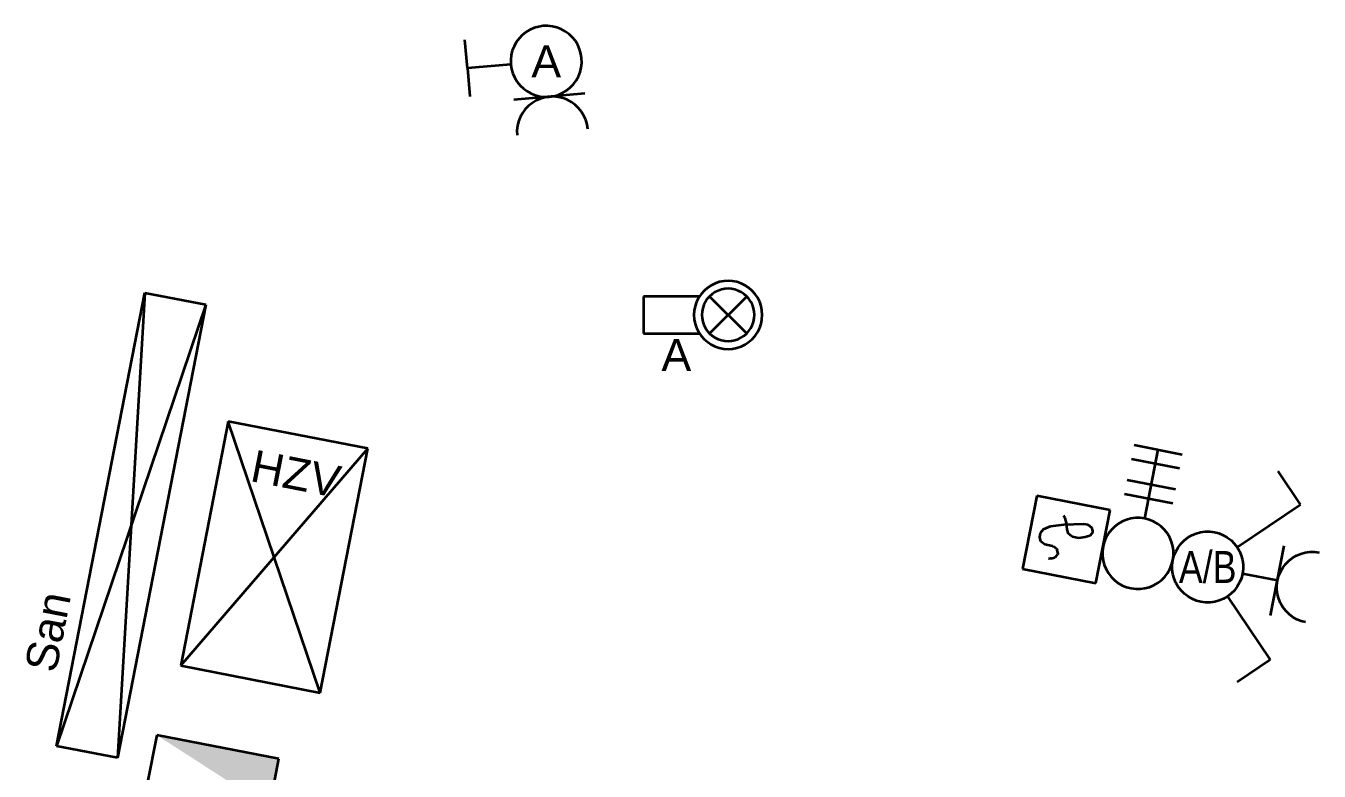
# Model space of a CAD drawing. Extents: x 800 to 1481, y 55 to 490.
# Drawn here: x 1383.16 to 1419.54, y 341.55 to 362.53 of the extents above; entities that cross this region are included whole.
import ezdxf

# ---------------------------------------------------------------- set-up
doc = ezdxf.new("R2010")
doc.units = 0
doc.layers.get('0').update_dxf_attribs({"lineweight": 18})
for name, color, linetype, lineweight, true_color in [('E_Licht', 7, 'Continuous', 35, 0x0080ff), ('E_Multimedia', 7, 'Continuous', 35, 0x00e500), ('E_RTH', 5, 'Continuous', 35, 0x0000ff), ('E_Verteilung_HLKS', 5, 'Continuous', 35, 0x0000ff)]:
    doc.layers.add(name, color=color, linetype=linetype, lineweight=lineweight, true_color=true_color)
doc.styles.get("Standard").update_dxf_attribs({"font": 'arial.ttf'})

# ---------------------------------------------------------------- blocks, each defined once
blk = doc.blocks.new('Temperaturmelder_ UP-A0Q9B2WXAY', base_point=(1411.202, 346.842))
at = {"color": 0, "linetype": 'ByBlock', "lineweight": -2, "ltscale": 0.35}
for p, q in [((1411.603, 349.304), (1411.202, 347.243)), ((1413.665, 348.903), (1411.603, 349.304)), ((1412.398, 348.676), (1412.35, 348.746)), ((1412.434, 348.547), (1412.398, 348.676)), ((1413.263, 346.842), (1413.665, 348.903)), ((1411.683, 348.143), (1411.706, 348.261)), ((1411.706, 348.261), (1411.788, 348.367)), ((1411.788, 348.367), (1411.987, 348.45)), ((1411.987, 348.45), (1412.363, 348.499)), ((1412.363, 348.499), (1412.916, 348.514)), ((1412.458, 348.359), (1412.434, 348.547)), ((1412.494, 348.229), (1412.458, 348.359)), ((1412.601, 348.147), (1412.494, 348.229)), ((1412.916, 348.514), (1413.034, 348.491)), ((1413.034, 348.491), (1413.141, 348.409)), ((1413.154, 348.25), (1413.095, 348.173)), ((1413.141, 348.409), (1413.166, 348.316)), ((1413.159, 348.258), (1413.154, 348.25)), ((1413.164, 348.267), (1413.159, 348.258)), ((1413.167, 348.277), (1413.164, 348.267)), ((1413.166, 348.316), (1413.168, 348.306)), ((1413.169, 348.286), (1413.167, 348.277)), ((1413.168, 348.306), (1413.169, 348.296)), ((1413.169, 348.296), (1413.169, 348.286)), ((1411.719, 348.014), (1411.683, 348.143)), ((1411.825, 347.932), (1411.719, 348.014)), ((1412.043, 347.889), (1411.825, 347.932)), ((1412.043, 347.889), (1412.052, 347.887)), ((1412.052, 347.887), (1412.06, 347.884)), ((1412.06, 347.884), (1412.067, 347.88)), ((1412.067, 347.88), (1412.075, 347.875)), ((1412.152, 347.815), (1412.075, 347.875)), ((1412.777, 348.113), (1412.601, 348.147)), ((1412.965, 348.137), (1412.777, 348.113)), ((1413.095, 348.173), (1412.965, 348.137)), ((1411.933, 347.544), (1411.974, 347.536)), ((1411.983, 347.535), (1411.974, 347.536)), ((1411.992, 347.535), (1411.983, 347.535)), ((1412, 347.535), (1411.992, 347.535)), ((1412.009, 347.537), (1412, 347.535)), ((1412.009, 347.537), (1412.103, 347.563)), ((1412.11, 347.566), (1412.103, 347.563)), ((1412.116, 347.569), (1412.11, 347.566)), ((1412.122, 347.573), (1412.116, 347.569)), ((1412.128, 347.578), (1412.122, 347.573)), ((1412.132, 347.583), (1412.128, 347.578)), ((1412.132, 347.583), (1412.186, 347.653)), ((1412.152, 347.815), (1412.157, 347.811)), ((1412.157, 347.811), (1412.162, 347.805)), ((1412.162, 347.805), (1412.166, 347.799)), ((1412.166, 347.799), (1412.17, 347.793)), ((1412.17, 347.793), (1412.172, 347.786)), ((1412.195, 347.702), (1412.172, 347.786)), ((1412.19, 347.659), (1412.186, 347.653)), ((1412.193, 347.665), (1412.19, 347.659)), ((1412.195, 347.672), (1412.193, 347.665)), ((1412.195, 347.702), (1412.197, 347.695)), ((1412.197, 347.68), (1412.195, 347.672)), ((1412.197, 347.695), (1412.197, 347.687)), ((1412.197, 347.687), (1412.197, 347.68)), ((1411.202, 347.243), (1413.263, 346.842))]:
    blk.add_line(p, q, dxfattribs=at)
blk = doc.blocks.new('Storentaster_ UP_ 2-fach-A0Q9B2WZAY', base_point=(1413.447, 346.683))
at = {"color": 0, "lineweight": -2}
for p, q in [((1414.337, 350.734), (1415.692, 350.47)), ((1414.637, 348.663), (1415.015, 350.602)), ((1414.261, 350.341), (1415.615, 350.077)), ((1414.146, 349.752), (1415.501, 349.488)), ((1414.069, 349.36), (1415.424, 349.096)), ((1414.12, 348.627), (1414, 348.576)), ((1414.246, 348.661), (1414.12, 348.627)), ((1414.376, 348.679), (1414.246, 348.661)), ((1414.507, 348.679), (1414.376, 348.679)), ((1414.637, 348.663), (1414.507, 348.679)), ((1414.763, 348.629), (1414.637, 348.663)), ((1414.884, 348.58), (1414.763, 348.629)), ((1414.998, 348.515), (1414.884, 348.58)), ((1413.612, 348.233), (1413.547, 348.12)), ((1413.691, 348.337), (1413.612, 348.233)), ((1413.783, 348.43), (1413.691, 348.337)), ((1413.887, 348.51), (1413.783, 348.43)), ((1414, 348.576), (1413.887, 348.51)), ((1415.102, 348.435), (1414.998, 348.515)), ((1415.195, 348.343), (1415.102, 348.435)), ((1415.275, 348.24), (1415.195, 348.343)), ((1415.341, 348.127), (1415.275, 348.24)), ((1413.464, 347.872), (1413.447, 347.743)), ((1413.497, 347.999), (1413.464, 347.872)), ((1413.547, 348.12), (1413.497, 347.999)), ((1415.391, 348.006), (1415.341, 348.127)), ((1415.425, 347.88), (1415.391, 348.006)), ((1415.443, 347.75), (1415.425, 347.88)), ((1413.447, 347.743), (1413.448, 347.612)), ((1413.448, 347.612), (1413.465, 347.482)), ((1415.394, 347.363), (1415.427, 347.49)), ((1415.427, 347.49), (1415.444, 347.62)), ((1415.444, 347.62), (1415.443, 347.75)), ((1413.465, 347.482), (1413.5, 347.356)), ((1413.5, 347.356), (1413.55, 347.235)), ((1413.55, 347.235), (1413.616, 347.122)), ((1415.2, 347.025), (1415.279, 347.129)), ((1415.279, 347.129), (1415.344, 347.242)), ((1415.344, 347.242), (1415.394, 347.363)), ((1413.616, 347.122), (1413.696, 347.019)), ((1413.696, 347.019), (1413.789, 346.927)), ((1413.789, 346.927), (1413.893, 346.847)), ((1413.893, 346.847), (1414.007, 346.782)), ((1414.007, 346.782), (1414.128, 346.733)), ((1414.771, 346.735), (1414.891, 346.786)), ((1414.891, 346.786), (1415.004, 346.852)), ((1415.004, 346.852), (1415.108, 346.932)), ((1415.108, 346.932), (1415.2, 347.025)), ((1414.128, 346.733), (1414.254, 346.699)), ((1414.254, 346.699), (1414.384, 346.683)), ((1414.384, 346.683), (1414.515, 346.683)), ((1414.515, 346.683), (1414.644, 346.701)), ((1414.644, 346.701), (1414.771, 346.735))]:
    blk.add_line(p, q, dxfattribs=at)
blk = doc.blocks.new('Schalter_ Schema 1_ UP-A0Q9B2X1AY', base_point=(1415.41, 344.055))
at = {"color": 0, "linetype": 'ByBlock', "lineweight": -2, "ltscale": 0.35}
for p, q in [((1419.022, 349.06), (1418.392, 349.995)), ((1417.238, 347.857), (1419.022, 349.06)), ((1415.963, 348.194), (1416.083, 348.244)), ((1416.083, 348.244), (1416.21, 348.279)), ((1416.21, 348.279), (1416.339, 348.296)), ((1416.339, 348.296), (1416.47, 348.297)), ((1416.47, 348.297), (1416.6, 348.28)), ((1416.6, 348.28), (1416.726, 348.247)), ((1416.726, 348.247), (1416.847, 348.197)), ((1415.575, 347.851), (1415.654, 347.955)), ((1415.654, 347.955), (1415.746, 348.048)), ((1415.746, 348.048), (1415.85, 348.128)), ((1415.85, 348.128), (1415.963, 348.194)), ((1416.847, 348.197), (1416.961, 348.132)), ((1416.961, 348.132), (1417.065, 348.053)), ((1417.065, 348.053), (1417.158, 347.961)), ((1417.158, 347.961), (1417.238, 347.857)), ((1417.238, 347.857), (1417.304, 347.744)), ((1415.41, 347.36), (1415.427, 347.49)), ((1415.427, 347.49), (1415.46, 347.616)), ((1415.46, 347.616), (1415.51, 347.737)), ((1415.51, 347.737), (1415.575, 347.851)), ((1417.304, 347.744), (1417.354, 347.624)), ((1417.354, 347.624), (1417.389, 347.497)), ((1417.389, 347.497), (1417.406, 347.368)), ((1415.411, 347.229), (1415.41, 347.36)), ((1415.428, 347.1), (1415.411, 347.229)), ((1417.407, 347.237), (1417.39, 347.107)), ((1417.406, 347.368), (1417.407, 347.237)), ((1415.463, 346.973), (1415.428, 347.1)), ((1415.513, 346.853), (1415.463, 346.973)), ((1415.579, 346.74), (1415.513, 346.853)), ((1417.307, 346.86), (1417.242, 346.746)), ((1417.357, 346.981), (1417.307, 346.86)), ((1417.39, 347.107), (1417.357, 346.981)), ((1415.659, 346.636), (1415.579, 346.74)), ((1415.752, 346.544), (1415.659, 346.636)), ((1415.856, 346.465), (1415.752, 346.544)), ((1415.97, 346.4), (1415.856, 346.465)), ((1416.091, 346.35), (1415.97, 346.4)), ((1416.854, 346.403), (1416.734, 346.353)), ((1416.967, 346.469), (1416.854, 346.403)), ((1417.071, 346.549), (1416.967, 346.469)), ((1416.967, 346.469), (1418.17, 344.685)), ((1417.163, 346.642), (1417.071, 346.549)), ((1417.242, 346.746), (1417.163, 346.642)), ((1416.217, 346.317), (1416.091, 346.35)), ((1416.347, 346.3), (1416.217, 346.317)), ((1416.478, 346.301), (1416.347, 346.3)), ((1416.607, 346.319), (1416.478, 346.301)), ((1416.734, 346.353), (1416.607, 346.319)), ((1418.17, 344.685), (1417.234, 344.055))]:
    blk.add_line(p, q, dxfattribs=at)
blk = doc.blocks.new('Bauteilbeschriftung-A0Q9B2X3AY', base_point=(1415.598, 346.849))
at = {"color": 0, "linetype": 'ByBlock', "lineweight": -2, "ltscale": 0.35, "insert": (1415.598, 347.749), "char_height": 0.9, "attachment_point": 1}
blk.add_mtext('{\\W0.8;\\fArial;A/B}', dxfattribs=at)
blk = doc.blocks.new('Steckdose T13_ UP-A0Q9B2X5AY', base_point=(1417.39, 345.743))
at = {"color": 0, "linetype": 'ByBlock', "lineweight": -2, "ltscale": 0.35}
for p, q in [((1418.18, 345.934), (1418.563, 347.898)), ((1418.691, 347.474), (1418.794, 347.554)), ((1418.794, 347.554), (1418.907, 347.62)), ((1418.907, 347.62), (1419.028, 347.67)), ((1419.028, 347.67), (1419.154, 347.705)), ((1419.154, 347.705), (1419.284, 347.722)), ((1419.284, 347.722), (1419.415, 347.723)), ((1419.415, 347.723), (1419.544, 347.706)), ((1418.405, 347.043), (1418.455, 347.164)), ((1418.455, 347.164), (1418.519, 347.277)), ((1418.519, 347.277), (1418.599, 347.381)), ((1418.599, 347.381), (1418.691, 347.474)), ((1418.372, 346.916), (1417.39, 347.107)), ((1418.355, 346.786), (1418.372, 346.916)), ((1418.356, 346.655), (1418.355, 346.786)), ((1418.372, 346.916), (1418.405, 347.043)), ((1418.373, 346.526), (1418.356, 346.655)), ((1418.407, 346.4), (1418.373, 346.526)), ((1418.458, 346.279), (1418.407, 346.4)), ((1418.524, 346.166), (1418.458, 346.279)), ((1418.604, 346.062), (1418.524, 346.166)), ((1418.697, 345.97), (1418.604, 346.062)), ((1418.801, 345.891), (1418.697, 345.97)), ((1418.914, 345.826), (1418.801, 345.891)), ((1419.035, 345.777), (1418.914, 345.826)), ((1419.162, 345.743), (1419.035, 345.777))]:
    blk.add_line(p, q, dxfattribs=at)
blk = doc.blocks.new('Taster_Steckdose_ Gr.1_ UP-A0Q9B2XPAY', base_point=(1395.509, 359.452))
at = {"color": 0, "lineweight": -2}
for p, q in [((1397.337, 362.419), (1397.225, 362.351)), ((1397.457, 362.472), (1397.337, 362.419)), ((1397.582, 362.508), (1397.457, 362.472)), ((1397.712, 362.528), (1397.582, 362.508)), ((1397.842, 362.531), (1397.712, 362.528)), ((1397.972, 362.517), (1397.842, 362.531)), ((1398.1, 362.486), (1397.972, 362.517)), ((1398.221, 362.438), (1398.1, 362.486)), ((1398.336, 362.375), (1398.221, 362.438)), ((1395.579, 361.338), (1395.509, 362.134)), ((1396.955, 362.069), (1396.893, 361.954)), ((1397.033, 362.175), (1396.955, 362.069)), ((1397.123, 362.269), (1397.033, 362.175)), ((1397.225, 362.351), (1397.123, 362.269)), ((1398.442, 362.298), (1398.336, 362.375)), ((1398.536, 362.207), (1398.442, 362.298)), ((1398.618, 362.105), (1398.536, 362.207)), ((1398.686, 361.994), (1398.618, 362.105)), ((1396.814, 361.705), (1396.8, 361.575)), ((1396.845, 361.833), (1396.814, 361.705)), ((1396.893, 361.954), (1396.845, 361.833)), ((1398.739, 361.874), (1398.686, 361.994)), ((1398.775, 361.748), (1398.739, 361.874)), ((1398.795, 361.619), (1398.775, 361.748)), ((1396.803, 361.445), (1395.579, 361.338)), ((1395.579, 361.338), (1395.649, 360.541)), ((1396.8, 361.575), (1396.803, 361.445)), ((1396.803, 361.445), (1396.823, 361.315)), ((1396.823, 361.315), (1396.859, 361.19)), ((1398.753, 361.231), (1398.784, 361.358)), ((1398.784, 361.358), (1398.798, 361.488)), ((1398.798, 361.488), (1398.795, 361.619)), ((1396.859, 361.19), (1396.912, 361.07)), ((1396.912, 361.07), (1396.98, 360.958)), ((1396.98, 360.958), (1397.062, 360.856)), ((1398.565, 360.889), (1398.642, 360.995)), ((1398.642, 360.995), (1398.705, 361.109)), ((1398.705, 361.109), (1398.753, 361.231)), ((1398.882, 360.623), (1396.89, 360.448)), ((1397.062, 360.856), (1397.156, 360.766)), ((1397.156, 360.766), (1397.262, 360.688)), ((1397.262, 360.688), (1397.376, 360.626)), ((1397.376, 360.626), (1397.498, 360.578)), ((1398.015, 360.556), (1398.141, 360.592)), ((1398.141, 360.592), (1398.261, 360.645)), ((1398.261, 360.645), (1398.372, 360.713)), ((1398.372, 360.713), (1398.474, 360.795)), ((1398.474, 360.795), (1398.565, 360.889)), ((1397.298, 360.277), (1397.207, 360.182)), ((1397.4, 360.359), (1397.298, 360.277)), ((1397.511, 360.426), (1397.4, 360.359)), ((1397.498, 360.578), (1397.625, 360.547)), ((1397.631, 360.479), (1397.511, 360.426)), ((1397.625, 360.547), (1397.755, 360.533)), ((1397.757, 360.516), (1397.631, 360.479)), ((1397.755, 360.533), (1397.886, 360.536)), ((1397.886, 360.536), (1397.757, 360.516)), ((1397.886, 360.536), (1398.015, 360.556)), ((1398.017, 360.538), (1397.886, 360.536)), ((1398.147, 360.524), (1398.017, 360.538)), ((1398.274, 360.493), (1398.147, 360.524)), ((1398.396, 360.446), (1398.274, 360.493)), ((1398.51, 360.383), (1398.396, 360.446)), ((1398.616, 360.305), (1398.51, 360.383)), ((1398.71, 360.215), (1398.616, 360.305)), ((1397.067, 359.962), (1397.019, 359.84)), ((1397.13, 360.077), (1397.067, 359.962)), ((1397.207, 360.182), (1397.13, 360.077)), ((1398.792, 360.113), (1398.71, 360.215)), ((1398.86, 360.001), (1398.792, 360.113)), ((1398.913, 359.881), (1398.86, 360.001)), ((1398.949, 359.756), (1398.913, 359.881)), ((1396.988, 359.713), (1396.974, 359.583)), ((1396.974, 359.583), (1396.977, 359.452)), ((1397.019, 359.84), (1396.988, 359.713)), ((1398.969, 359.627), (1398.949, 359.756))]:
    blk.add_line(p, q, dxfattribs=at)
blk = doc.blocks.new('Bauteilbeschriftung-A0Q9B2XRAY', base_point=(1397.38, 361.082))
at = {"color": 0, "linetype": 'ByBlock', "lineweight": -2, "ltscale": 0.35, "insert": (1397.38, 361.982), "char_height": 0.9, "attachment_point": 1}
blk.add_mtext('{\\fArial;A}', dxfattribs=at)
blk = doc.blocks.new('UV-A0Q9B43DAY', base_point=(1386.575, 340.523))
at = {"color": 0, "lineweight": -2}
for p, q in [((1386.842, 342.566), (1386.575, 341.192)), ((1390.278, 341.897), (1386.842, 342.566)), ((1390.01, 340.523), (1390.278, 341.897)), ((1386.575, 341.192), (1390.01, 340.523))]:
    blk.add_line(p, q, dxfattribs=at)
for points in [[(1390.278, 341.897), (1387.88, 341.897), (1386.842, 342.566)], [(1390.01, 340.523), (1390.278, 341.897), (1387.88, 341.897)]]:
    blk.add_solid(points, dxfattribs=at)
blk = doc.blocks.new('UV-A0Q9B43FAY', base_point=(1387.515, 343.759))
at = {"color": 0, "linetype": 'ByBlock', "lineweight": -2, "ltscale": 0.35}
for p, q in [((1388.853, 351.395), (1387.515, 344.524)), ((1392.78, 350.63), (1388.853, 351.395)), ((1391.441, 343.759), (1388.853, 351.395)), ((1387.515, 344.524), (1392.78, 350.63)), ((1391.441, 343.759), (1392.78, 350.63)), ((1387.515, 344.524), (1391.441, 343.759))]:
    blk.add_line(p, q, dxfattribs=at)
blk = doc.blocks.new('Bauteilbeschriftung-A0Q9B43HAY', base_point=(1389.437, 349.264))
at = {"color": 0, "linetype": 'ByBlock', "lineweight": -2, "ltscale": 0.35, "insert": (1389.609, 350.607), "char_height": 0.9, "attachment_point": 1, "rotation": 348.9734}
blk.add_mtext('{\\fArial;HZV}', dxfattribs=at)
blk = doc.blocks.new('LED-Deckenleuchte mit Trafotunnel-A0Q9B463AY', base_point=(1400.537, 353.435))
at = {"color": 0, "linetype": 'ByBlock', "lineweight": -2, "ltscale": 0.35}
for p, q in [((1402.332, 355.157), (1402.238, 355.074)), ((1402.437, 355.227), (1402.332, 355.157)), ((1402.549, 355.282), (1402.437, 355.227)), ((1402.668, 355.323), (1402.549, 355.282)), ((1402.791, 355.347), (1402.668, 355.323)), ((1402.917, 355.355), (1402.791, 355.347)), ((1402.917, 355.134), (1402.82, 355.127)), ((1403.042, 355.347), (1402.917, 355.355)), ((1403.013, 355.127), (1402.917, 355.134)), ((1403.165, 355.323), (1403.042, 355.347)), ((1403.284, 355.282), (1403.165, 355.323)), ((1403.397, 355.227), (1403.284, 355.282)), ((1403.501, 355.157), (1403.397, 355.227)), ((1403.596, 355.074), (1403.501, 355.157)), ((1402.111, 354.917), (1400.537, 354.917)), ((1400.537, 354.917), (1400.537, 353.873)), ((1402.085, 354.875), (1402.03, 354.762)), ((1402.155, 354.98), (1402.085, 354.875)), ((1402.238, 355.074), (1402.155, 354.98)), ((1402.331, 354.845), (1402.277, 354.764)), ((1402.394, 354.917), (1402.331, 354.845)), ((1402.467, 354.981), (1402.394, 354.917)), ((1402.394, 354.917), (1403.439, 353.873)), ((1402.394, 353.873), (1403.439, 354.917)), ((1402.547, 355.035), (1402.467, 354.981)), ((1402.634, 355.077), (1402.547, 355.035)), ((1402.726, 355.108), (1402.634, 355.077)), ((1402.82, 355.127), (1402.726, 355.108)), ((1403.108, 355.108), (1403.013, 355.127)), ((1403.199, 355.077), (1403.108, 355.108)), ((1403.286, 355.035), (1403.199, 355.077)), ((1403.366, 354.981), (1403.286, 355.035)), ((1403.439, 354.917), (1403.366, 354.981)), ((1403.503, 354.845), (1403.439, 354.917)), ((1403.556, 354.764), (1403.503, 354.845)), ((1403.678, 354.98), (1403.596, 355.074)), ((1403.748, 354.875), (1403.678, 354.98)), ((1403.804, 354.762), (1403.748, 354.875)), ((1401.965, 354.52), (1401.956, 354.395)), ((1401.989, 354.644), (1401.965, 354.52)), ((1402.03, 354.762), (1401.989, 354.644)), ((1402.184, 354.491), (1402.178, 354.395)), ((1402.203, 354.586), (1402.184, 354.491)), ((1402.234, 354.678), (1402.203, 354.586)), ((1402.277, 354.764), (1402.234, 354.678)), ((1403.599, 354.678), (1403.556, 354.764)), ((1403.63, 354.586), (1403.599, 354.678)), ((1403.649, 354.491), (1403.63, 354.586)), ((1403.655, 354.395), (1403.649, 354.491)), ((1403.844, 354.644), (1403.804, 354.762)), ((1403.869, 354.52), (1403.844, 354.644)), ((1403.877, 354.395), (1403.869, 354.52)), ((1401.956, 354.395), (1401.965, 354.27)), ((1401.965, 354.27), (1401.989, 354.146)), ((1401.989, 354.146), (1402.03, 354.028)), ((1402.178, 354.395), (1402.184, 354.299)), ((1402.184, 354.299), (1402.203, 354.204)), ((1402.203, 354.204), (1402.234, 354.112)), ((1402.234, 354.112), (1402.277, 354.026)), ((1403.556, 354.026), (1403.599, 354.112)), ((1403.599, 354.112), (1403.63, 354.204)), ((1403.63, 354.204), (1403.649, 354.299)), ((1403.649, 354.299), (1403.655, 354.395)), ((1403.804, 354.028), (1403.844, 354.146)), ((1403.844, 354.146), (1403.869, 354.27)), ((1403.869, 354.27), (1403.877, 354.395)), ((1400.537, 353.873), (1402.111, 353.873)), ((1402.03, 354.028), (1402.085, 353.915)), ((1402.085, 353.915), (1402.155, 353.81)), ((1402.155, 353.81), (1402.238, 353.716)), ((1402.238, 353.716), (1402.332, 353.633)), ((1402.277, 354.026), (1402.331, 353.945)), ((1402.331, 353.945), (1402.394, 353.873)), ((1402.394, 353.873), (1402.467, 353.809)), ((1402.467, 353.809), (1402.547, 353.755)), ((1402.547, 353.755), (1402.634, 353.713)), ((1402.634, 353.713), (1402.726, 353.682)), ((1402.726, 353.682), (1402.82, 353.663)), ((1403.013, 353.663), (1403.108, 353.682)), ((1403.108, 353.682), (1403.199, 353.713)), ((1403.199, 353.713), (1403.286, 353.755)), ((1403.286, 353.755), (1403.366, 353.809)), ((1403.366, 353.809), (1403.439, 353.873)), ((1403.439, 353.873), (1403.503, 353.945)), ((1403.501, 353.633), (1403.596, 353.716)), ((1403.503, 353.945), (1403.556, 354.026)), ((1403.596, 353.716), (1403.678, 353.81)), ((1403.678, 353.81), (1403.748, 353.915)), ((1403.748, 353.915), (1403.804, 354.028)), ((1402.332, 353.633), (1402.437, 353.563)), ((1402.437, 353.563), (1402.549, 353.508)), ((1402.549, 353.508), (1402.668, 353.467)), ((1402.668, 353.467), (1402.791, 353.443)), ((1402.791, 353.443), (1402.917, 353.435)), ((1402.82, 353.663), (1402.917, 353.656)), ((1402.917, 353.656), (1403.013, 353.663)), ((1402.917, 353.435), (1403.042, 353.443)), ((1403.042, 353.443), (1403.165, 353.467)), ((1403.165, 353.467), (1403.284, 353.508)), ((1403.284, 353.508), (1403.397, 353.563)), ((1403.397, 353.563), (1403.501, 353.633))]:
    blk.add_line(p, q, dxfattribs=at)
blk = doc.blocks.new('Bauteilbeschriftung-A0Q9B465AY', base_point=(1401.04, 352.82))
at = {"color": 0, "linetype": 'ByBlock', "lineweight": -2, "ltscale": 0.35, "insert": (1401.04, 353.72), "char_height": 0.9, "attachment_point": 1}
blk.add_mtext('{\\fArial;A}', dxfattribs=at)
blk = doc.blocks.new('UV-A0Q9B4FPAY', base_point=(1384.017, 341.924))
at = {"color": 0, "lineweight": -2}
for p, q in [((1384.017, 342.258), (1386.503, 355.019)), ((1386.503, 355.019), (1385.734, 341.924)), ((1386.503, 355.019), (1388.221, 354.684)), ((1388.221, 354.684), (1384.017, 342.258)), ((1388.221, 354.684), (1385.734, 341.924)), ((1385.734, 341.924), (1384.017, 342.258))]:
    blk.add_line(p, q, dxfattribs=at)
blk = doc.blocks.new('Bauteilbeschriftung-A0Q9B4FRAY', base_point=(1383.12, 344.292))
at = {"color": 0, "linetype": 'ByBlock', "lineweight": -2, "ltscale": 0.35, "insert": (1383.12, 344.465), "char_height": 0.9, "attachment_point": 1, "rotation": 78.9744}
blk.add_mtext('{\\fArial;San}', dxfattribs=at)

msp = doc.modelspace()

# ---------------------------------------------------------------- block references
at = {"layer": 'E_Licht', "linetype": 'Continuous', "ltscale": 0.35}
for name, p in [('Taster_Steckdose_ Gr.1_ UP-A0Q9B2XPAY', (1395.509, 359.452)), ('Storentaster_ UP_ 2-fach-A0Q9B2WZAY', (1413.447, 346.683))]:
    msp.add_blockref(name, p, dxfattribs=at)
at = {"layer": 'E_Licht', "ltscale": 0.35}
for name, p in [('Bauteilbeschriftung-A0Q9B2XRAY', (1397.38, 361.082)), ('LED-Deckenleuchte mit Trafotunnel-A0Q9B463AY', (1400.537, 353.435)), ('Bauteilbeschriftung-A0Q9B465AY', (1401.04, 352.82)), ('Schalter_ Schema 1_ UP-A0Q9B2X1AY', (1415.41, 344.055)), ('Steckdose T13_ UP-A0Q9B2X5AY', (1417.39, 345.743)), ('Bauteilbeschriftung-A0Q9B2X3AY', (1415.598, 346.849))]:
    msp.add_blockref(name, p, dxfattribs=at)
at = {"layer": 'E_Multimedia', "linetype": 'Continuous', "ltscale": 0.35}
msp.add_blockref('UV-A0Q9B43DAY', (1386.575, 340.523), dxfattribs=at)
at = {"layer": 'E_RTH', "ltscale": 0.35}
msp.add_blockref('Temperaturmelder_ UP-A0Q9B2WXAY', (1411.202, 346.842), dxfattribs=at)
at = {"layer": 'E_Verteilung_HLKS', "linetype": 'Continuous', "ltscale": 0.35}
msp.add_blockref('UV-A0Q9B4FPAY', (1384.017, 341.924), dxfattribs=at)
at = {"layer": 'E_Verteilung_HLKS', "ltscale": 0.35}
for name, p in [('UV-A0Q9B43FAY', (1387.515, 343.759)), ('Bauteilbeschriftung-A0Q9B43HAY', (1389.437, 349.264)), ('Bauteilbeschriftung-A0Q9B4FRAY', (1383.12, 344.292))]:
    msp.add_blockref(name, p, dxfattribs=at)

doc.saveas('drawing.dxf')
